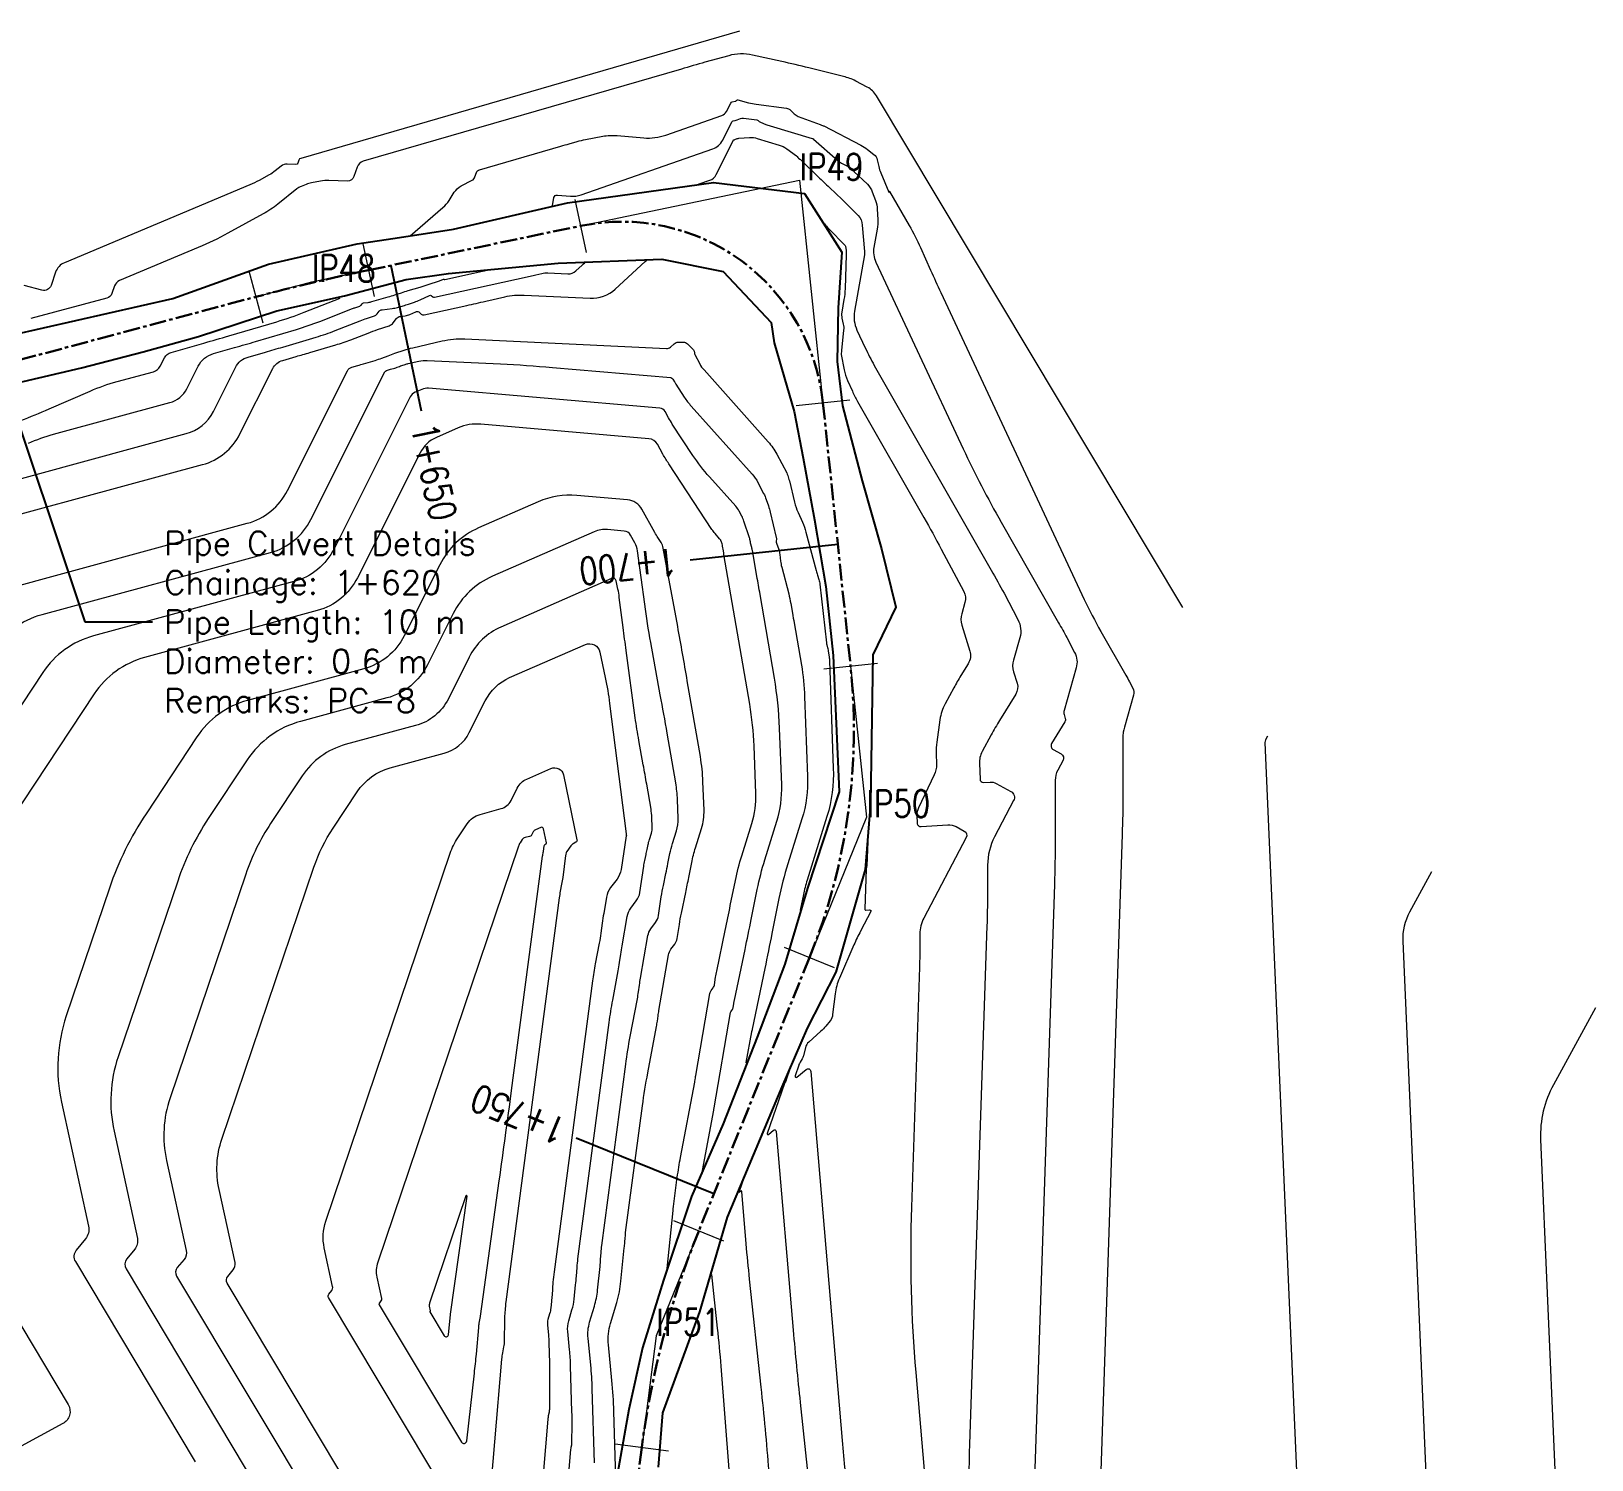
# Model space of a CAD drawing. Extents: x 337736 to 342002, y 3067251 to 3069533.
# Drawn here: x 339217.7 to 339333.4, y 3068301.6 to 3068407.5 of the extents above; entities that cross this region are included whole.
import ezdxf
from ezdxf.enums import TextEntityAlignment as Align

# ---------------------------------------------------------------- set-up
doc = ezdxf.new("R2010")
doc.units = 0
doc.header["$MEASUREMENT"] = 0
doc.linetypes.add('Center', pattern=[2, 1.25, -0.25, 0.25, -0.25])
for name, color, linetype, lineweight in [('BEC', 3, 'Continuous', 13), ('BES', 3, 'Continuous', 13), ('Chainage', 7, 'Continuous', 25), ('Contour', 4, 'Continuous', 0), ('IP_Line', 150, 'Continuous', 9), ('PC_Callout', 6, 'Continuous', 30), ('RC', 9, 'Center', 30)]:
    doc.layers.add(name, color=color, linetype=linetype, lineweight=lineweight)
doc.layers.add('IPName', color=7, linetype='Continuous')
doc.layers.add('RoadEdge', color=51, linetype='Continuous')
doc.styles.get("Standard").update_dxf_attribs({"font": 'simplex.shx'})
doc.dimstyles.new('Dimension_PC_Callout', dxfattribs={"dimtxt": 1.75, "dimasz": 1.75, "dimexe": 0.18, "dimexo": 0.0625, "dimgap": 0.875, "dimtad": 0, "dimdec": 4, "dimzin": 0, "dimdsep": 46, "dimtxsty": 'Standard', "dimcen": 0.09, "dimadec": 0, "dimazin": 0, "dimtfac": 1, "dimtdec": 4, "dimtofl": 0, "dimtmove": 0, "dimatfit": 3, "dimfxl": 1, "dimtolj": 1, "dimtzin": 0, "dimarcsym": 0})

msp = doc.modelspace()

# ---------------------------------------------------------------- linework, layer by layer
at = {"layer": 'BEC'}
for points in [[(339258, 3068395.06), (339258.82, 3068391.14)], [(339258, 3068395.06), (339258.82, 3068391.14)], [(339242.28, 3068391.78), (339243.1, 3068387.86)], [(339242.28, 3068391.78), (339243.1, 3068387.86)], [(339233.82, 3068389.77), (339234.85, 3068385.91)], [(339233.82, 3068389.77), (339234.85, 3068385.91)], [(339278.38, 3068380.19), (339274.4, 3068379.77)], [(339278.38, 3068380.19), (339274.4, 3068379.77)], [(339280.43, 3068360.66), (339276.45, 3068360.24)], [(339280.43, 3068360.66), (339276.45, 3068360.24)], [(339277.24, 3068338.09), (339273.54, 3068339.6)], [(339277.24, 3068338.09), (339273.54, 3068339.6)], [(339269.03, 3068317.83), (339265.32, 3068319.34)], [(339269.03, 3068317.83), (339265.32, 3068319.34)], [(339264.94, 3068302.26), (339260.97, 3068302.78)], [(339264.94, 3068302.26), (339260.97, 3068302.78)]]:
    msp.add_lwpolyline(points, dxfattribs=at)
at = {"layer": 'BES'}
for points in [[(339258, 3068395.06), (339258.82, 3068391.14)], [(339258, 3068395.06), (339258.82, 3068391.14)], [(339242.28, 3068391.78), (339243.1, 3068387.86)], [(339242.28, 3068391.78), (339243.1, 3068387.86)], [(339233.82, 3068389.77), (339234.85, 3068385.91)], [(339233.82, 3068389.77), (339234.85, 3068385.91)], [(339278.38, 3068380.19), (339274.4, 3068379.77)], [(339278.38, 3068380.19), (339274.4, 3068379.77)], [(339280.43, 3068360.66), (339276.45, 3068360.24)], [(339280.43, 3068360.66), (339276.45, 3068360.24)], [(339277.24, 3068338.09), (339273.54, 3068339.6)], [(339277.24, 3068338.09), (339273.54, 3068339.6)], [(339269.03, 3068317.83), (339265.32, 3068319.34)], [(339269.03, 3068317.83), (339265.32, 3068319.34)], [(339264.94, 3068302.26), (339260.97, 3068302.78)], [(339264.94, 3068302.26), (339260.97, 3068302.78)]]:
    msp.add_lwpolyline(points, dxfattribs=at)
at = {"layer": 'Chainage'}
for p, q in [((339244.35, 3068390.17), (339246.6, 3068379.4)), ((339277.49, 3068369.47), (339266.55, 3068368.32)), ((339268.29, 3068321.34), (339258.1, 3068325.47))]:
    msp.add_line(p, q, dxfattribs=at)
at = {"layer": 'Contour'}
for points, elevation in [([(339270.19, 3068407.53), (339237.66, 3068398.11, 0.24548), (339237.52, 3068397.98), (339237.45, 3068397.76, -0.33064), (339237.3, 3068397.66), (339236.66, 3068397.68, 0.17797), (339236.22, 3068397.53), (339235.77, 3068397.18, -0.04236), (339235.32, 3068396.88), (339234.57, 3068396.47, -0.02635), (339233.9, 3068396.15), (339220.14, 3068390.37, 0.21281), (339219.49, 3068389.68), (339219.15, 3068388.69, -0.39276), (339218.47, 3068388.34), (339217.15, 3068388.69, 0.11654)], 1428), ([(339303.09, 3068364.82), (339280.36, 3068402.75, 0.13932), (339279.68, 3068403.39), (339278.82, 3068403.84, 0.05887), (339277.91, 3068404.18), (339275.35, 3068404.81, 0.00581), (339273.33, 3068405.29), (339271.17, 3068405.77, 0.12351), (339269.4, 3068405.72), (339267.64, 3068405.23, 0.00233), (339265.89, 3068404.73), (339242.3, 3068397.9, 0.24548), (339241.84, 3068397.45), (339241.61, 3068396.76, -0.33064), (339241.13, 3068396.43), (339239.74, 3068396.47, 0.05684), (339239.14, 3068396.43), (339238.45, 3068396.29, 0.04567), (339238.07, 3068396.18), (339237.7, 3068396.03, 0.07384), (339237.37, 3068395.84), (339235.97, 3068394.72, -0.04236), (339234.87, 3068393.99), (339232.25, 3068392.55, -0.02635), (339230.07, 3068391.5), (339224.23, 3068389.05, 0.21281), (339223.86, 3068388.65), (339223.66, 3068388.09, -0.24894), (339223.28, 3068387.74), (339217.66, 3068386.24, -0.14873)], 1429), ([(339245.78, 3068392.36, -0.000534), (339245.78, 3068392.36), (339248.21, 3068394.46, 0.07369), (339248.67, 3068394.99), (339249.05, 3068395.59, -0.13236), (339249.56, 3068396.06), (339250.37, 3068396.48, 0.19378), (339250.58, 3068396.73), (339250.69, 3068397.06, -0.24548), (339250.92, 3068397.27), (339256.96, 3068399.02, -0.00233), (339257.57, 3068399.19), (339258.17, 3068399.36, -0.02104), (339258.79, 3068399.51), (339260.06, 3068399.75, -0.06899), (339261.12, 3068399.8), (339263.1, 3068399.63, 0.106), (339264.74, 3068399.84), (339268.88, 3068401.28, 0.19474), (339269.24, 3068401.59), (339269.55, 3068402.21, -0.2301), (339269.67, 3068402.3), (339269.89, 3068402.35, 0.13341), (339269.96, 3068402.38), (339270.01, 3068402.43, -0.25209), (339270.08, 3068402.45), (339270.88, 3068402.23, 0.03058), (339271.44, 3068402.12), (339273.68, 3068401.82, -0.16133), (339273.99, 3068401.67), (339274.26, 3068401.41, 0.10522), (339274.56, 3068401.22), (339276.19, 3068400.61, 0.00566), (339276.28, 3068400.58), (339276.36, 3068400.55, -0.03655), (339276.45, 3068400.51), (339279.21, 3068399.08, -0.04573), (339279.69, 3068398.77), (339280.17, 3068398.4, -0.17497), (339280.42, 3068398), (339280.53, 3068397.51, 0.04453), (339280.68, 3068397.03), (339281.27, 3068395.6, 0.73254), (339281.29, 3068395.6), (339281.3, 3068395.66, -0.68338), (339281.32, 3068395.66), (339282.79, 3068393.12, -0.02622), (339283.62, 3068391.5), (339284.37, 3068389.83, 0.00427), (339285.13, 3068388.16), (339295.77, 3068365.41, 0.02034), (339297, 3068363.03), (339298.86, 3068359.79, -0.00764), (339299.12, 3068359.31), (339299.37, 3068358.83, -0.19438), (339299.43, 3068358.32), (339298.74, 3068355.94, 0.01963), (339298.7, 3068355.75), (339298.66, 3068355.56, 0.04988), (339298.64, 3068355.36), (339298.63, 3068350.96, -0.00793), (339298.58, 3068347.97), (339295.81, 3068265.39, 0.02962)], 1431), ([(339256.32, 3068394.55, -0.058999), (339256.33, 3068394.6), (339256.44, 3068395.2, -0.38621), (339256.7, 3068395.39), (339257.67, 3068395.31, 0.106), (339258.45, 3068395.4), (339268.22, 3068398.81, 0.19474), (339268.96, 3068399.46), (339269.64, 3068400.82, -0.2301), (339269.74, 3068400.89), (339269.88, 3068400.92, 0.05026), (339270.02, 3068400.96), (339270.27, 3068401.07, -0.13478), (339270.49, 3068401.1), (339271.49, 3068400.96, -0.16133), (339271.59, 3068400.92), (339271.66, 3068400.84, 0.10522), (339271.76, 3068400.78), (339272.16, 3068400.63, 0.01628), (339272.47, 3068400.53), (339275.6, 3068399.59, -0.00139), (339275.62, 3068399.59), (339275.64, 3068399.58, -0.08209), (339275.64, 3068399.58), (339275.64, 3068399.58, -0.01494), (339275.64, 3068399.58), (339275.67, 3068399.56, -0.01001), (339275.69, 3068399.54), (339277.5, 3068397.94, 0.06116), (339277.77, 3068397.76), (339278.1, 3068397.58, -0.04573), (339278.31, 3068397.45), (339278.5, 3068397.3, -0.02487), (339278.69, 3068397.14), (339279.69, 3068396.19, -0.11383), (339280.05, 3068395.63), (339280.29, 3068394.99, -0.07857), (339280.42, 3068394.33), (339280.46, 3068393.58, -0.05433), (339280.41, 3068392.86), (339280.17, 3068391.51, 0.15419), (339280.31, 3068390.42), (339286.79, 3068376.57, 0.02034), (339289.61, 3068371.13), (339293.86, 3068363.68, -0.00764), (339294.47, 3068362.58), (339295.05, 3068361.48, -0.19438), (339295.17, 3068360.33), (339294.27, 3068357.17, 0.14582), (339294.27, 3068356.88), (339294.36, 3068356.59, -0.21537), (339294.33, 3068356.32), (339293.35, 3068354.73, 0.42662), (339293.47, 3068354.28), (339294.06, 3068353.95, -0.40749), (339294.2, 3068353.49), (339293.8, 3068352.74, 0.12109), (339293.62, 3068352), (339293.61, 3068347.52, -0.00793), (339293.55, 3068344.28), (339291.54, 3068284.08, 0.02962)], 1432), ([(339267.03, 3068396.14, -0.019029), (339267.21, 3068396.21), (339267.99, 3068396.48, 0.19474), (339268.48, 3068396.91), (339269.76, 3068399.46, -0.2301), (339269.78, 3068399.48), (339269.82, 3068399.49, 0.05026), (339269.85, 3068399.5), (339270.03, 3068399.57, -0.08335), (339270.16, 3068399.6), (339270.95, 3068399.65, -0.09129), (339271.52, 3068399.59), (339273.14, 3068399.09, -0.08209), (339273.7, 3068398.82), (339274.43, 3068398.3, -0.08298), (339274.48, 3068398.24), (339274.52, 3068398.18, 0.08484), (339274.57, 3068398.13), (339274.68, 3068398.06, -0.03872), (339274.76, 3068397.99), (339276.04, 3068396.74, 0.00245), (339276.87, 3068395.95), (339277.81, 3068395.05, -0.00832), (339278.41, 3068394.46), (339278.99, 3068393.87, -0.17693), (339279.31, 3068393.16), (339279.46, 3068391.2, -0.00833), (339279.47, 3068391.12), (339279.47, 3068391.04, -0.05433), (339279.47, 3068390.96), (339278.73, 3068386.77, 0.15419), (339278.91, 3068385.38), (339279.53, 3068384.05, 0.02034), (339280.2, 3068382.76), (339288.87, 3068367.58, -0.00764), (339289.82, 3068365.86), (339290.85, 3068363.91, -0.19438), (339290.99, 3068362.57), (339290.52, 3068360.91, 0.14582), (339290.52, 3068360.05), (339290.79, 3068359.19, -0.21537), (339290.69, 3068358.38), (339289.49, 3068356.44, 0.0126), (339288.87, 3068355.36), (339288.2, 3068354.13, 0.13413), (339287.99, 3068353.24), (339288.04, 3068352.07, 0.42402), (339288.29, 3068351.84), (339288.78, 3068351.87, -0.14472), (339289.24, 3068351.77), (339290.33, 3068351.17, -0.40749), (339290.53, 3068350.49), (339289.12, 3068347.81, 0.12109), (339288.6, 3068345.7), (339288.59, 3068343.46, -0.00793), (339288.55, 3068341.21), (339287.26, 3068302.78, 0.02962), (339287.52, 3068292.65)], 1433), ([(339276.3, 3068393.51, 0.040295), (339276.87, 3068392.83), (339277.99, 3068391.7, -0.17693), (339278.08, 3068391.49), (339278.1, 3068391.24, -0.02682), (339278.11, 3068390.99), (339278.03, 3068388.43, -0.03342), (339277.95, 3068387.65), (339277.79, 3068386.7, 0.09404), (339277.8, 3068386.26), (339277.9, 3068385.82, -0.07734), (339277.92, 3068385.37), (339277.77, 3068383.87, -0.02458), (339277.76, 3068383.77), (339277.74, 3068383.67, 0.09838), (339277.74, 3068383.56), (339277.96, 3068382.42, 0.05739), (339278.21, 3068381.65), (339278.57, 3068380.85, 0.02354), (339278.96, 3068380.08), (339283.88, 3068371.47, -0.00764), (339285.16, 3068369.14), (339286.83, 3068366, -0.19438), (339286.92, 3068365.19), (339286.68, 3068364.35, 0.14582), (339286.68, 3068363.51), (339287.28, 3068361.58, -0.21537), (339287.16, 3068360.64), (339286.62, 3068359.76, 0.0126), (339286.1, 3068358.86), (339285.45, 3068357.66, 0.0902), (339285.07, 3068356.49), (339284.83, 3068354.82, 0.04122), (339284.79, 3068354), (339284.81, 3068353.18, -0.1188), (339284.64, 3068352.4), (339283.47, 3068349.95, 0.12102), (339283.35, 3068349.4), (339283.37, 3068348.83, 0.42402), (339283.67, 3068348.57), (339285.64, 3068348.7, -0.14472), (339286.27, 3068348.56), (339286.87, 3068348.23, -0.40749), (339287.01, 3068347.76), (339283.86, 3068341.78, 0.12109), (339283.58, 3068340.62), (339283.57, 3068339.39, -0.00793), (339283.55, 3068338.15), (339282.96, 3068320.35, 0.02962), (339283.27, 3068308.08), (339285.1, 3068286.66, 0.00551)], 1434), ([(339209.28, 3068369.67), (339230.37, 3068375.4, 0.21333), (339233.16, 3068377.68), (339235.59, 3068382.52, -0.21032), (339236.33, 3068383.13), (339237.33, 3068383.42, 0.00291), (339238.33, 3068383.71), (339240.26, 3068384.28, 0.02112), (339241.37, 3068384.66), (339242.66, 3068385.16, -0.01324), (339243.35, 3068385.41), (339244.22, 3068385.7, 0.14997), (339244.52, 3068385.91), (339244.76, 3068386.23, -0.20172), (339245.05, 3068386.39), (339245.41, 3068386.44, 0.08093), (339245.75, 3068386.53), (339246.19, 3068386.74, -0.28859), (339246.41, 3068386.72), (339246.6, 3068386.56, 0.22877), (339246.82, 3068386.51), (339249.97, 3068387.2, 0.00222), (339251.38, 3068387.52), (339252.8, 3068387.85, -0.06888), (339254.23, 3068387.97), (339259.12, 3068387.74, 0.20058), (339260.99, 3068388.41), (339263.21, 3068390.45, 0.004288), (339263.35, 3068390.58)], 1434), ([(339214.31, 3068373.66), (339229.16, 3068377.7, 0.21333), (339231.19, 3068379.35), (339232.82, 3068382.61, -0.21032), (339233.76, 3068383.38), (339235.05, 3068383.75, 0.00291), (339236.33, 3068384.12), (339238.81, 3068384.86, 0.02112), (339240.22, 3068385.34), (339242.08, 3068386.07, -0.01324), (339242.55, 3068386.24), (339243.13, 3068386.43, 0.14997), (339243.33, 3068386.57), (339243.49, 3068386.78, -0.20172), (339243.7, 3068386.89), (339244.44, 3068386.98, 0.04041), (339244.85, 3068387.06), (339245.25, 3068387.18, 0.00808), (339245.65, 3068387.3), (339246.09, 3068387.45, 0.0323), (339246.51, 3068387.61), (339247.22, 3068387.95, -0.28859), (339247.34, 3068387.94), (339247.46, 3068387.84, 0.22877), (339247.58, 3068387.81), (339254.68, 3068389.38, 0.00222), (339255.11, 3068389.48), (339255.54, 3068389.58, -0.06888), (339255.98, 3068389.62), (339257.48, 3068389.55, 0.20058), (339258.06, 3068389.76), (339258.54, 3068390.2, 0.004211), (339258.75, 3068390.4, 0.004211)], 1433), ([(339217.47, 3068377, -0.03656), (339219.33, 3068377.65), (339227.96, 3068380, 0.21333), (339229.22, 3068381.03), (339230.05, 3068382.69, -0.21032), (339231.2, 3068383.64), (339232.76, 3068384.08, 0.00291), (339234.32, 3068384.53), (339237.35, 3068385.43, 0.02112), (339239.07, 3068386.02), (339241.51, 3068386.97, -0.01324), (339241.74, 3068387.06), (339242.04, 3068387.16, 0.14997), (339242.14, 3068387.23), (339242.22, 3068387.33, -0.20172), (339242.33, 3068387.39), (339242.67, 3068387.43, 0.04041), (339242.94, 3068387.49), (339244.16, 3068387.84, 0.008), (339244.65, 3068387.99), (339245.14, 3068388.15, -0.00504), (339245.64, 3068388.3), (339246.51, 3068388.57, 0.00513), (339247.12, 3068388.75), (339247.95, 3068389.02, 0.0323), (339248.08, 3068389.08), (339248.25, 3068389.16, -0.28859), (339248.28, 3068389.15), (339248.31, 3068389.13, 0.22877), (339248.35, 3068389.12), (339251.15, 3068389.74, 0.022812), (339251.43, 3068389.82, 0.022812)], 1432), ([(339216.91, 3068378.67, 0.00999), (339219, 3068379.53), (339222.06, 3068380.86, -0.03656), (339224.04, 3068381.56), (339226.75, 3068382.29, 0.21333), (339227.24, 3068382.7), (339227.56, 3068383.32, -0.21032), (339228.05, 3068383.72), (339230.48, 3068384.41, 0.00291), (339232.32, 3068384.95), (339235.89, 3068386, 0.02112), (339237.93, 3068386.7), (339240.58, 3068387.74)], 1431), ([(339214.67, 3068365.88), (339233.7, 3068371.05, 0.21333), (339236.68, 3068373.49), (339241.13, 3068382.36, -0.21032), (339241.45, 3068382.63), (339241.89, 3068382.75, 0.00291), (339242.33, 3068382.88), (339243.18, 3068383.13, 0.02112), (339243.67, 3068383.3), (339244.14, 3068383.48, -0.01324), (339244.63, 3068383.66), (339245.33, 3068383.89, -0.02328), (339245.97, 3068384.07), (339248.15, 3068384.57, -0.06888), (339249.84, 3068384.73), (339264.78, 3068384, 0.20058), (339265.09, 3068384.11), (339265.36, 3068384.36, -0.18625), (339265.67, 3068384.48), (339266.03, 3068384.48, -0.19935), (339266.34, 3068384.35), (339266.79, 3068383.92, -0.15665), (339266.84, 3068383.81), (339266.86, 3068383.68, 0.07632), (339266.9, 3068383.56), (339267.25, 3068382.87, 0.06413), (339267.57, 3068382.42), (339272.33, 3068377.09, -0.06172), (339272.96, 3068376.18), (339273.7, 3068374.79, -0.0398), (339273.78, 3068374.6), (339273.84, 3068374.4, -0.0221), (339273.9, 3068374.2), (339274.28, 3068372.61, 0.04821), (339274.54, 3068371.86), (339274.87, 3068371.14, -0.04334), (339275.13, 3068370.4), (339275.88, 3068367.55, 0.0193), (339275.98, 3068367.21), (339276.09, 3068366.88, -0.05585), (339276.17, 3068366.53), (339276.65, 3068362.2, 0.03674), (339276.68, 3068362.03), (339276.73, 3068361.83, -0.02083), (339276.75, 3068361.74), (339276.77, 3068361.65, -0.00067), (339276.78, 3068361.56), (339276.85, 3068361.16, -0.03361), (339276.88, 3068360.86), (339277.16, 3068352.9, -0.0845), (339276.69, 3068349.32), (339275.22, 3068344.59, 0.02576), (339274.94, 3068343.52), (339274.71, 3068342.38, 0.148634), (339274.71, 3068342.36)], 1436), ([(339214.73, 3068361.58, -0.18206), (339218.48, 3068364.29), (339235.43, 3068368.89, 0.21333), (339238.41, 3068371.33), (339243.9, 3068382.28, -0.21032), (339244.02, 3068382.38), (339244.18, 3068382.42, 0.00291), (339244.33, 3068382.47), (339244.64, 3068382.56, 0.02112), (339244.81, 3068382.62), (339244.99, 3068382.68, -0.01324), (339245.16, 3068382.75), (339245.41, 3068382.83, -0.02328), (339245.64, 3068382.9), (339246.43, 3068383.08, -0.06888), (339247.04, 3068383.13), (339252.49, 3068382.87, -0.0094), (339256.33, 3068382.61), (339265.1, 3068381.85, -0.2502), (339265.26, 3068381.75), (339265.37, 3068381.55, 0.0195), (339265.48, 3068381.37), (339266.11, 3068380.4, 0.03697), (339266.62, 3068379.74), (339271.13, 3068374.7, -0.06172), (339271.57, 3068374.07), (339271.99, 3068373.27, -0.0398), (339272.18, 3068372.81), (339272.34, 3068372.34, -0.0221), (339272.48, 3068371.87), (339272.93, 3068370.01, -0.07733), (339272.94, 3068369.87), (339272.93, 3068369.73, 0.10168), (339272.94, 3068369.59), (339273.11, 3068369.11, -0.05585), (339273.19, 3068368.73), (339273.25, 3068368.25, 0.03674), (339273.33, 3068367.8), (339273.85, 3068365.82, -0.02083), (339274, 3068365.11), (339274.13, 3068364.39, -0.00067), (339274.25, 3068363.67), (339274.79, 3068360.54, -0.03361), (339275.03, 3068358.2), (339275.25, 3068352.28, -0.0845), (339274.83, 3068349.14), (339273.79, 3068345.8, 0.02576), (339273.13, 3068343.24), (339272.61, 3068340.64, -0.002), (339272.08, 3068338.05), (339271.14, 3068333.55, 0.01394), (339271.13, 3068333.49), (339271.12, 3068333.43, -0.12492), (339271.11, 3068333.4), (339271.09, 3068333.38, 0.11974), (339271.08, 3068333.35), (339270.68, 3068331.08, 0.028885), (339270.68, 3068331.04)], 1437), ([(339267.45, 3068323.07), (339268.3, 3068327.54, 0.01281), (339268.3, 3068327.6), (339268.31, 3068327.65, -0.00888), (339268.32, 3068327.71), (339269.54, 3068334.77, -0.11974), (339269.6, 3068334.9), (339269.68, 3068335.01, 0.12492), (339269.73, 3068335.13), (339269.78, 3068335.45, -0.01394), (339269.83, 3068335.7), (339270.61, 3068339.46, 0.002), (339271.07, 3068341.68), (339271.52, 3068343.91, -0.02576), (339272.08, 3068346.1), (339272.97, 3068348.96, 0.0845), (339273.33, 3068351.65), (339273.17, 3068355.87, 0.03361), (339272.79, 3068359.58), (339271.73, 3068365.78, 0.00067), (339271.49, 3068367.13), (339271.16, 3068369.03, 0.02083), (339271.11, 3068369.26), (339271.02, 3068369.59, -0.08245), (339271.02, 3068369.62), (339271.02, 3068369.65, 0.07733), (339271.02, 3068369.68), (339270.98, 3068369.85, 0.0221), (339270.94, 3068369.98), (339270.53, 3068371.2, 0.0398), (339270.37, 3068371.59), (339270.17, 3068371.96, 0.06172), (339269.93, 3068372.31), (339267.98, 3068374.49, -0.03697), (339266.75, 3068376.09), (339265.22, 3068378.41, -0.0195), (339264.94, 3068378.87), (339264.69, 3068379.33, 0.2502), (339264.29, 3068379.59), (339247.15, 3068381.07, 0.12532), (339246.64, 3068380.98), (339246.15, 3068380.77, 0.17505), (339245.78, 3068380.42), (339240.14, 3068369.17, -0.21333), (339237.16, 3068366.73), (339222.29, 3068362.7, 0.18206), (339218.54, 3068359.99), (339210.89, 3068348.46, 0.06483)], 1438), ([(339264.84, 3068315.8, -0.04026), (339264.84, 3068315.81), (339265.28, 3068320.1, 0.00639), (339265.29, 3068320.21), (339265.29, 3068320.31, -0.01402), (339265.31, 3068320.41), (339265.59, 3068322.57, -0.01386), (339265.83, 3068324.04), (339266.88, 3068329.61, 0.01281), (339266.91, 3068329.78), (339266.93, 3068329.95, -0.00888), (339266.96, 3068330.11), (339268.01, 3068336.2, -0.11974), (339268.1, 3068336.42), (339268.25, 3068336.62, 0.12492), (339268.35, 3068336.84), (339268.43, 3068337.4, -0.01394), (339268.51, 3068337.85), (339269.14, 3068340.86, 0.002), (339269.52, 3068342.72), (339269.9, 3068344.57, -0.02576), (339270.37, 3068346.4), (339271.11, 3068348.79, 0.0845), (339271.41, 3068351.03), (339271.28, 3068354.55, 0.03361), (339270.96, 3068357.63), (339269.05, 3068368.73, 0.00067), (339269.01, 3068369.02), (339268.95, 3068369.36, 0.03786), (339268.91, 3068369.52), (339268.84, 3068369.72, 0.0398), (339268.81, 3068369.79), (339268.77, 3068369.85, 0.06172), (339268.73, 3068369.91), (339268.39, 3068370.3, -0.03697), (339268.16, 3068370.59), (339264.96, 3068375.46, -0.0195), (339264.52, 3068376.18), (339264.12, 3068376.92, 0.2502), (339263.49, 3068377.32), (339251.02, 3068378.4, 0.12532), (339249.33, 3068378.12), (339247.72, 3068377.42, 0.17505), (339246.51, 3068376.27), (339241.87, 3068367.02, -0.21333), (339238.89, 3068364.58), (339226.09, 3068361.1, 0.18206), (339222.34, 3068358.4), (339216.18, 3068349.09, 0.06483)], 1439), ([(339261.04, 3068300.29), (339260.89, 3068305.2, 0.01714), (339260.74, 3068307.51), (339260.48, 3068310.15, -0.0979), (339260.63, 3068311.73), (339261.1, 3068313.28, 0.04775), (339261.41, 3068314.86), (339261.66, 3068317.34, 0.00639), (339261.7, 3068317.72), (339261.73, 3068318.1, -0.01402), (339261.76, 3068318.47), (339263.01, 3068327.87, -0.01386), (339263.4, 3068330.3), (339264.05, 3068333.74, 0.01281), (339264.11, 3068334.13), (339264.16, 3068334.53, -0.00888), (339264.23, 3068334.92), (339264.94, 3068339.05, -0.11974), (339265.12, 3068339.47), (339265.4, 3068339.84, 0.12492), (339265.58, 3068340.26), (339265.74, 3068341.31, -0.01394), (339265.89, 3068342.15), (339266.21, 3068343.68, 0.002), (339266.44, 3068344.79), (339266.66, 3068345.9, -0.02576), (339266.94, 3068347), (339267.39, 3068348.43, 0.0845), (339267.57, 3068349.78), (339267.49, 3068351.89, 0.03361), (339267.3, 3068353.75), (339266.33, 3068359.38, 0.00272), (339265.62, 3068363.4), (339264.55, 3068369.22, 0.1006), (339264.39, 3068369.62), (339264.15, 3068369.99, -0.0195), (339263.93, 3068370.36), (339262.97, 3068372.09, 0.2502), (339261.89, 3068372.8), (339258.14, 3068373.12, 0.12532), (339255.27, 3068372.65), (339250.85, 3068370.71, 0.17505), (339247.98, 3068367.98), (339245.33, 3068362.7, -0.21333), (339242.34, 3068360.26), (339233.71, 3068357.92, 0.18206), (339229.96, 3068355.21), (339226.19, 3068349.52, 0.06483), (339223.48, 3068344.01), (339220.28, 3068334.53, 0.13615), (339219.92, 3068328.14), (339221.93, 3068318.93, -0.23115), (339221.7, 3068317.99), (339221.02, 3068317.17, 0.31843), (339220.95, 3068316.31), (339229.83, 3068301.47, -0.427)], 1441), ([(339259.45, 3068301.39), (339259.28, 3068306.89, 0.01714), (339259.17, 3068308.64), (339258.97, 3068310.64, -0.0979), (339259.09, 3068311.83), (339259.44, 3068313, 0.04775), (339259.68, 3068314.2), (339259.86, 3068315.96, 0.00639), (339259.9, 3068316.48), (339259.94, 3068316.99, -0.01402), (339259.99, 3068317.5), (339261.77, 3068330.95, -0.01386), (339262.1, 3068333), (339262.63, 3068335.8, 0.01281), (339262.71, 3068336.31), (339262.78, 3068336.82, -0.00888), (339262.86, 3068337.33), (339263.41, 3068340.48, -0.11974), (339263.63, 3068340.99), (339263.98, 3068341.45, 0.12492), (339264.19, 3068341.97), (339264.4, 3068343.36, -0.01394), (339264.56, 3068344.2), (339264.74, 3068345.08, 0.002), (339264.89, 3068345.82), (339265.04, 3068346.57, -0.02576), (339265.23, 3068347.3), (339265.53, 3068348.26, 0.0845), (339265.65, 3068349.16), (339265.6, 3068350.57, 0.03361), (339265.47, 3068351.8), (339264.84, 3068355.48, 0.00272), (339264.33, 3068358.33), (339263.62, 3068362.21, -0.01173), (339263.17, 3068365.05), (339262.64, 3068369.01, 0.09276), (339262.44, 3068369.61), (339262.13, 3068370.18, 0.2502), (339261.65, 3068370.48), (339260.42, 3068370.59, 0.12532), (339259.42, 3068370.43), (339251.88, 3068367.12, 0.17505), (339248.97, 3068364.37), (339247.06, 3068360.56, -0.21333), (339244.05, 3068358.1), (339237.64, 3068356.36, 0.18206), (339233.69, 3068353.51), (339230.81, 3068349.16, 0.06483), (339228.54, 3068344.53), (339224.12, 3068331.49, 0.13615), (339223.82, 3068325.98), (339225.55, 3068318.03, -0.23115), (339225.35, 3068317.23), (339224.77, 3068316.52, 0.31843), (339224.71, 3068315.77), (339234.54, 3068299.35, -0.427)], 1442), ([(339257.12, 3068295.62), (339257.7, 3068302.39, -0.02733), (339257.72, 3068302.56), (339257.76, 3068302.72, 0.04617), (339257.77, 3068302.89), (339257.79, 3068304.23, 0.00999), (339257.78, 3068305.18), (339257.68, 3068308.58, 0.01714), (339257.6, 3068309.76), (339257.47, 3068311.12, -0.0979), (339257.54, 3068311.93), (339257.78, 3068312.73, 0.04775), (339257.94, 3068313.54), (339258.05, 3068314.58, 0.00639), (339258.11, 3068315.23), (339258.16, 3068315.88, -0.01402), (339258.22, 3068316.53), (339260.54, 3068334.04, -0.01386), (339260.8, 3068335.7), (339261.21, 3068337.86, 0.01281), (339261.31, 3068338.48), (339261.4, 3068339.11, -0.00888), (339261.49, 3068339.73), (339261.87, 3068341.91, -0.11974), (339262.14, 3068342.52), (339262.55, 3068343.06, 0.12492), (339262.81, 3068343.67), (339263.1, 3068345.63, -0.01394), (339263.18, 3068346.05), (339263.27, 3068346.49, 0.002), (339263.35, 3068346.86), (339263.42, 3068347.23, -0.02576), (339263.52, 3068347.6), (339263.67, 3068348.08, 0.0845), (339263.73, 3068348.53), (339263.7, 3068349.24, 0.03361), (339263.64, 3068349.86), (339263.32, 3068351.7, 0.00272), (339263.07, 3068353.14), (339262.74, 3068354.95, -0.01173), (339262.47, 3068356.64), (339261.8, 3068361.62, -0.00218), (339261.57, 3068363.32), (339261.29, 3068365.56, 0.02025), (339261.19, 3068366.17), (339261.06, 3068366.78, 0.47601), (339260.71, 3068366.95), (339252.51, 3068363.36, 0.17505), (339250.16, 3068361.13), (339248.61, 3068358.04, -0.21333), (339246.17, 3068356.05), (339240.97, 3068354.64, 0.18206), (339237.77, 3068352.32), (339235.43, 3068348.8, 0.06483), (339233.59, 3068345.04), (339227.97, 3068328.45, 0.13615), (339227.71, 3068323.82), (339229.17, 3068317.14, -0.23115), (339229.01, 3068316.46), (339228.51, 3068315.87, 0.31843), (339228.46, 3068315.24), (339239.25, 3068297.22, -0.427)], 1443), ([(339243.95, 3068295.1), (339232.22, 3068314.71, -0.31843), (339232.26, 3068315.22), (339232.66, 3068315.7, 0.23115), (339232.79, 3068316.25), (339231.61, 3068321.65, -0.13615), (339231.82, 3068325.4), (339238.64, 3068345.56, -0.06483), (339240.06, 3068348.44), (339241.85, 3068351.14, -0.18206), (339244.3, 3068352.92), (339248.29, 3068354, 0.21333), (339250.16, 3068355.53), (339251.35, 3068357.89, -0.17505), (339253.15, 3068359.61), (339258.77, 3068362.06, -0.47601), (339259.85, 3068361.5), (339260.25, 3068359.61, -0.02025), (339260.57, 3068357.7), (339261.79, 3068348.02, 0.00218), (339261.79, 3068347.99), (339261.8, 3068347.96, 0.01173), (339261.8, 3068347.95), (339261.8, 3068347.94, -0.00272), (339261.8, 3068347.93), (339261.81, 3068347.92, -0.03361), (339261.81, 3068347.91), (339261.81, 3068347.91, -0.0845), (339261.81, 3068347.91), (339261.81, 3068347.9, 0.02576), (339261.81, 3068347.9), (339261.8, 3068347.9, -0.002), (339261.8, 3068347.89), (339261.8, 3068347.89, 0.01394), (339261.8, 3068347.89), (339261.42, 3068345.38, -0.12492), (339261.12, 3068344.67), (339260.64, 3068344.04, 0.11974), (339260.34, 3068343.33), (339260.13, 3068342.13, 0.00888), (339260.02, 3068341.4), (339259.92, 3068340.66, -0.01281), (339259.8, 3068339.93), (339259.51, 3068338.39, 0.01386), (339259.3, 3068337.12), (339256.45, 3068315.56, 0.01402), (339256.37, 3068314.78), (339256.3, 3068313.83, -0.00639), (339256.26, 3068313.36), (339256.21, 3068312.88, -0.04775), (339256.12, 3068312.45), (339256, 3068312.03, 0.0979), (339255.96, 3068311.61), (339256.03, 3068310.89, -0.01714), (339256.07, 3068310.27), (339256.11, 3068308.82, -0.00999), (339256.12, 3068307.65), (339256.1, 3068305.41, -0.04617), (339256.08, 3068305.15), (339256.02, 3068304.89, 0.02733), (339255.99, 3068304.62), (339255.09, 3068294.08, 0.00765)], 1444), ([(339309.36, 3068355.26), (339309.21, 3068354.99, 0.13716), (339309.17, 3068354.8), (339313.33, 3068258.7, -0.09344), (339312.17, 3068250.7), (339309.08, 3068241.66, 0.1615), (339309.03, 3068236.37), (339314.8, 3068218.43, 0.15016), (339315.1, 3068218), (339315.53, 3068217.67, -0.13027), (339315.84, 3068217.25), (339316.72, 3068215.1, 0.20565), (339317.86, 3068213.98), (339320.26, 3068213.05, 0.0037), (339320.83, 3068212.83), (339321.41, 3068212.62, 0.06633), (339322.01, 3068212.48), (339322.77, 3068212.41, -0.09328), (339323.44, 3068212.22), (339346.05, 3068200.94, 0.13721)], 1429), ([(339251, 3068294.81), (339239.73, 3068313.64, -0.31843), (339239.75, 3068313.91), (339239.96, 3068314.17, 0.23115), (339240.03, 3068314.46), (339239.41, 3068317.33, -0.13615), (339239.52, 3068319.31), (339248.75, 3068346.59, -0.06483), (339249.31, 3068347.72), (339250.01, 3068348.78, -0.18206), (339250.97, 3068349.47), (339252.53, 3068349.9, 0.21333), (339253.26, 3068350.49), (339253.72, 3068351.42, -0.17505), (339254.43, 3068352.09), (339256.22, 3068352.87, -0.47601), (339257.14, 3068352.4), (339258.15, 3068347.58, -0.32297), (339258.07, 3068347.41), (339257.87, 3068347.29, 0.09918), (339257.7, 3068347.14), (339257.39, 3068346.73, 0.11974), (339257.35, 3068346.63), (339257.33, 3068346.52, 0.00888), (339257.31, 3068346.41), (339257.09, 3068344.78, -0.01281), (339257.01, 3068344.29), (339256.91, 3068343.79, 0.01386), (339256.83, 3068343.29), (339252.87, 3068313.32, 0.01402), (339252.83, 3068312.87), (339252.79, 3068312.42, 0.01636)], 1446), ([(339250.99, 3068312.24, 0.14288), (339250.99, 3068312.25), (339250.99, 3068312.26, -0.12879), (339250.99, 3068312.28), (339252.39, 3068322.31, 0.00191), (339253.3, 3068329.01), (339255.6, 3068346.38, -0.01386), (339255.62, 3068346.49), (339255.64, 3068346.6, 0.01281), (339255.66, 3068346.71), (339255.72, 3068347.15, -0.23089), (339255.77, 3068347.23), (339255.85, 3068347.28, 0.32297), (339255.89, 3068347.35), (339255.67, 3068348.4, 0.47601), (339255.46, 3068348.5), (339255.07, 3068348.33, 0.17505), (339254.91, 3068348.18), (339254.81, 3068347.98, -0.21333), (339254.64, 3068347.84), (339254.3, 3068347.75, 0.18206), (339254.08, 3068347.6), (339253.93, 3068347.36, 0.06483), (339253.81, 3068347.11), (339243.37, 3068316.27, 0.13615), (339243.3, 3068315.16), (339243.65, 3068313.57, -0.23115), (339243.61, 3068313.4), (339243.5, 3068313.26, 0.31843), (339243.48, 3068313.11), (339249.58, 3068302.93, 0.71716), (339249.97, 3068303.02), (339250.54, 3068308.03, 0.00714), (339250.69, 3068309.46), (339250.86, 3068311.44, -0.02733), (339250.9, 3068311.76), (339250.99, 3068312.24, 0.14288)], 1447), ([(339279.75, 3068348.02), (339279.65, 3068345.68, -0.05363), (339279.63, 3068345.59), (339279.61, 3068345.51, 0.05555), (339279.6, 3068345.42), (339279.49, 3068342.46, 0.44557), (339279.58, 3068342.37), (339279.84, 3068342.39, -0.14472), (339279.9, 3068342.38), (339279.95, 3068342.35, -0.40749), (339279.96, 3068342.31), (339279.18, 3068340.82, 0.01835), (339278.69, 3068339.8), (339277.61, 3068337.32, 0.0719), (339277.3, 3068336.17), (339277.11, 3068334.63, -0.1361), (339276.92, 3068334.17), (339276.6, 3068333.76, -0.04596), (339276.24, 3068333.39), (339275.34, 3068332.59, 0.15014), (339275.09, 3068332.18), (339274.94, 3068331.58, -0.06903), (339274.84, 3068331.34), (339274.7, 3068331.11, 0.04856), (339274.59, 3068330.87), (339274.32, 3068330.08, 0.76157), (339274.46, 3068329.98), (339275.15, 3068330.56, -0.60792), (339275.49, 3068330.42), (339277.82, 3068303.05, 0.00551), (339278.26, 3068298.53)], 1436), ([(339321.53, 3068345.2), (339319.89, 3068342.21, 0.13716), (339319.39, 3068340.08), (339323, 3068256.49, -0.09344), (339321.65, 3068247.13), (339315.47, 3068229.05, 0.1615), (339315.43, 3068224.69), (339317.51, 3068218.23, 0.15016), (339317.63, 3068218.05), (339317.81, 3068217.91, -0.13027), (339317.94, 3068217.74), (339318.31, 3068216.83, 0.20565), (339318.79, 3068216.37), (339319.8, 3068215.98, 0.0037), (339320.04, 3068215.88), (339320.28, 3068215.79, 0.06633), (339320.53, 3068215.74), (339320.85, 3068215.71, -0.09328), (339321.13, 3068215.63), (339348.05, 3068202.2, 0.13721)], 1428), ([(339333.69, 3068335.13), (339330.56, 3068329.43, 0.13716), (339329.61, 3068325.36), (339332.71, 3068253.59, -0.09344), (339331.36, 3068244.22), (339322.87, 3068219.4, 0.44177), (339323.53, 3068218.2), (339369.7, 3068207.08, -0.14473)], 1427), ([(339273.96, 3068330.66), (339273.67, 3068329.78, -0.05192), (339273.63, 3068329.69), (339273.58, 3068329.61, 0.04856), (339273.54, 3068329.52), (339272.26, 3068325.82, 0.76157), (339272.36, 3068325.74), (339272.73, 3068326.05, -0.60792), (339272.93, 3068325.97), (339274.18, 3068311.24, 0.00551), (339274.7, 3068305.87), (339275.28, 3068300.51, -0.00753)], 1437), ([(339272.39, 3068300.78, 0.00753), (339271.81, 3068307), (339270.95, 3068315.01, -0.00551), (339270.7, 3068317.64), (339270.37, 3068321.52, 0.60792), (339270.31, 3068321.54), (339270.2, 3068321.45, -0.76157), (339270.17, 3068321.47), (339270.61, 3068322.75)], 1438), ([(339248.78, 3068312.39, 0.12234), (339248.78, 3068312.39), (339248.77, 3068312.4, -0.12879), (339248.77, 3068312.41), (339250, 3068321.16, 0.91046), (339249.91, 3068321.18), (339247.22, 3068313.23, 0.13615), (339247.2, 3068313), (339247.27, 3068312.67, -0.23115), (339247.27, 3068312.64), (339247.24, 3068312.61, 0.31843), (339247.24, 3068312.58), (339248.29, 3068310.82, 0.71716), (339248.61, 3068310.89), (339248.78, 3068312.39, 0.12234)], 1448), ([(339213.44, 3068317.37), (339220.42, 3068305.71, -0.427), (339220.03, 3068304.31), (339209.92, 3068298.83, 0.03664)], 1439), ([(339270.02, 3068293.24), (339268.84, 3068308.55, 0.00753), (339268.58, 3068311.38), (339268.15, 3068315.36)], 1439), ([(339252.79, 3068312.42, 0.01636), (339252.77, 3068311.97), (339252.76, 3068310.44, -0.04617), (339252.71, 3068309.99), (339252.62, 3068309.54, 0.02733), (339252.56, 3068309.09), (339251.51, 3068296.82, -0.00714)], 1446)]:
    msp.add_lwpolyline(points, format="xyb", dxfattribs=dict(at, elevation=elevation))
at = {"layer": 'IP_Line'}
for points in [[(339258.41, 3068393.1), (339274.66, 3068396.48), (339276.39, 3068379.98)], [(339258.41, 3068393.1), (339274.66, 3068396.48), (339276.39, 3068379.98)], [(339234.33, 3068387.84), (339238.48, 3068388.95), (339242.69, 3068389.82)], [(339234.33, 3068387.84), (339238.48, 3068388.95), (339242.69, 3068389.82)], [(339278.44, 3068360.45), (339279.62, 3068349.27), (339275.39, 3068338.85)], [(339278.44, 3068360.45), (339279.62, 3068349.27), (339275.39, 3068338.85)], [(339267.18, 3068318.58), (339264.03, 3068310.82), (339262.95, 3068302.52)], [(339267.18, 3068318.58), (339264.03, 3068310.82), (339262.95, 3068302.52)]]:
    msp.add_lwpolyline(points, dxfattribs=at)
at = {"layer": 'RC', "linetype": 'Center'}
msp.add_lwpolyline([(339216.8, 3068383.16), (339234.33, 3068387.84), (339234.33, 3068387.84, -0.013857), (339242.69, 3068389.82), (339242.69, 3068389.82), (339258.41, 3068393.1), (339258.41, 3068393.1, -0.444058), (339276.39, 3068379.98), (339276.39, 3068379.98), (339278.44, 3068360.45), (339278.44, 3068360.45, -0.123075), (339275.39, 3068338.85), (339275.39, 3068338.85), (339267.18, 3068318.58), (339267.18, 3068318.58, 0.064152), (339262.95, 3068302.52), (339262.95, 3068302.52), (339262.33, 3068297.7)], format="xyb", dxfattribs=at)
at = {"layer": 'RoadEdge'}
for points in [[(339216.2, 3068385.01, 1429.62), (339228.18, 3068387.72, 1429.98), (339235.28, 3068390.26, 1430.5), (339241.84, 3068391.77, 1430.84), (339244.98, 3068392.23, 1430.93), (339249, 3068392.87, 1431.3), (339257.44, 3068394.81, 1432.11), (339268.27, 3068396.31, 1433.12), (339275.03, 3068395.5, 1433.75), (339277.8, 3068391.16, 1434.23), (339277.52, 3068387.03, 1434.34), (339277.44, 3068383.05, 1434.48), (339277.83, 3068379.76, 1434.59), (339279.3, 3068374.21, 1435.09), (339280.73, 3068369.16, 1435.52), (339281.79, 3068364.84, 1435.62), (339280.1, 3068361.3, 1435.71), (339279.91, 3068350.29, 1435.96), (339279.53, 3068345.39, 1436.07), (339277.35, 3068337.77, 1436.33), (339275.22, 3068333.63, 1436.66), (339273.34, 3068329.27, 1437.21), (339269.28, 3068319.62, 1438.42), (339267.24, 3068312.6, 1439.43), (339264.49, 3068305.1, 1440.37), (339264.16, 3068301.08, 1440.99)], [(339216.65, 3068381.46, 1429.56), (339221.41, 3068382.58, 1429.93), (339225.99, 3068383.76, 1430.36), (339230.08, 3068384.9, 1430.38), (339235.9, 3068386.8, 1430.21), (339240.91, 3068387.91, 1430.96), (339245.48, 3068389.13, 1431.19), (339248.61, 3068389.58, 1431.65), (339256.76, 3068390.35, 1432.56), (339264.45, 3068390.64, 1434.24), (339269, 3068389.71, 1434.51), (339272.54, 3068385.93, 1434.56), (339272.78, 3068384.42, 1434.57), (339274.25, 3068379.34, 1434.82), (339274.92, 3068375.88, 1435.28), (339275.77, 3068371.31, 1435.68), (339276.61, 3068366.36, 1435.85), (339277.15, 3068361.25, 1435.85), (339277.59, 3068351.14, 1435.81), (339275.24, 3068344, 1435.88), (339273.56, 3068338.36, 1436.19), (339271.5, 3068332.96, 1436.72), (339268.99, 3068326.53, 1437.51), (339266.63, 3068321.14, 1438.25), (339264.57, 3068314.93, 1439.11), (339263.02, 3068309.92, 1439.68), (339261.99, 3068305.36, 1440.29), (339260.77, 3068298.38, 1441.21)]]:
    msp.add_polyline3d(points, dxfattribs=at)

# ---------------------------------------------------------------- texts
at = {"layer": 'Chainage', "width": 0.8}
for s, rotation, p in [('1+650', 281.7725, (339246.8, 3068378.42)), ('1+700', 185.9965, (339265.56, 3068368.22)), ('1+750', 157.931, (339257.17, 3068325.85))]:
    msp.add_text(s, height=2, rotation=rotation, dxfattribs=at).set_placement(p, align=Align.MIDDLE_LEFT)
at = {"layer": 'IPName', "width": 0.8}
for s, p in [('IP49', (339274.66, 3068396.48)), ('IP49', (339274.66, 3068396.48)), ('IP48', (339238.48, 3068388.95)), ('IP48', (339238.48, 3068388.95)), ('IP50', (339279.62, 3068349.27)), ('IP50', (339279.62, 3068349.27)), ('IP51', (339264.03, 3068310.82)), ('IP51', (339264.03, 3068310.82))]:
    msp.add_text(s, height=2, dxfattribs=at).set_placement(p)
at = {"layer": 'PC_Callout', "insert": (339227.54, 3068363.74), "char_height": 1.75, "attachment_point": 4}
msp.add_mtext('Pipe Culvert Details\\PChainage: 1+620\\PPipe Length: 10 m\\PDiameter: 0.6 m\\PRemarks: PC-8', dxfattribs=at)

# ---------------------------------------------------------------- leaders
at = {"layer": 'PC_Callout', "annotation_type": 0, "has_hookline": 1, "hookline_direction": 0, "text_width": 26}
msp.add_leader([(339215.3, 3068382.71), (339221.66, 3068363.74), (339226.66, 3068363.74)], dimstyle='Dimension_PC_Callout', dxfattribs=at)

doc.saveas('drawing.dxf')
